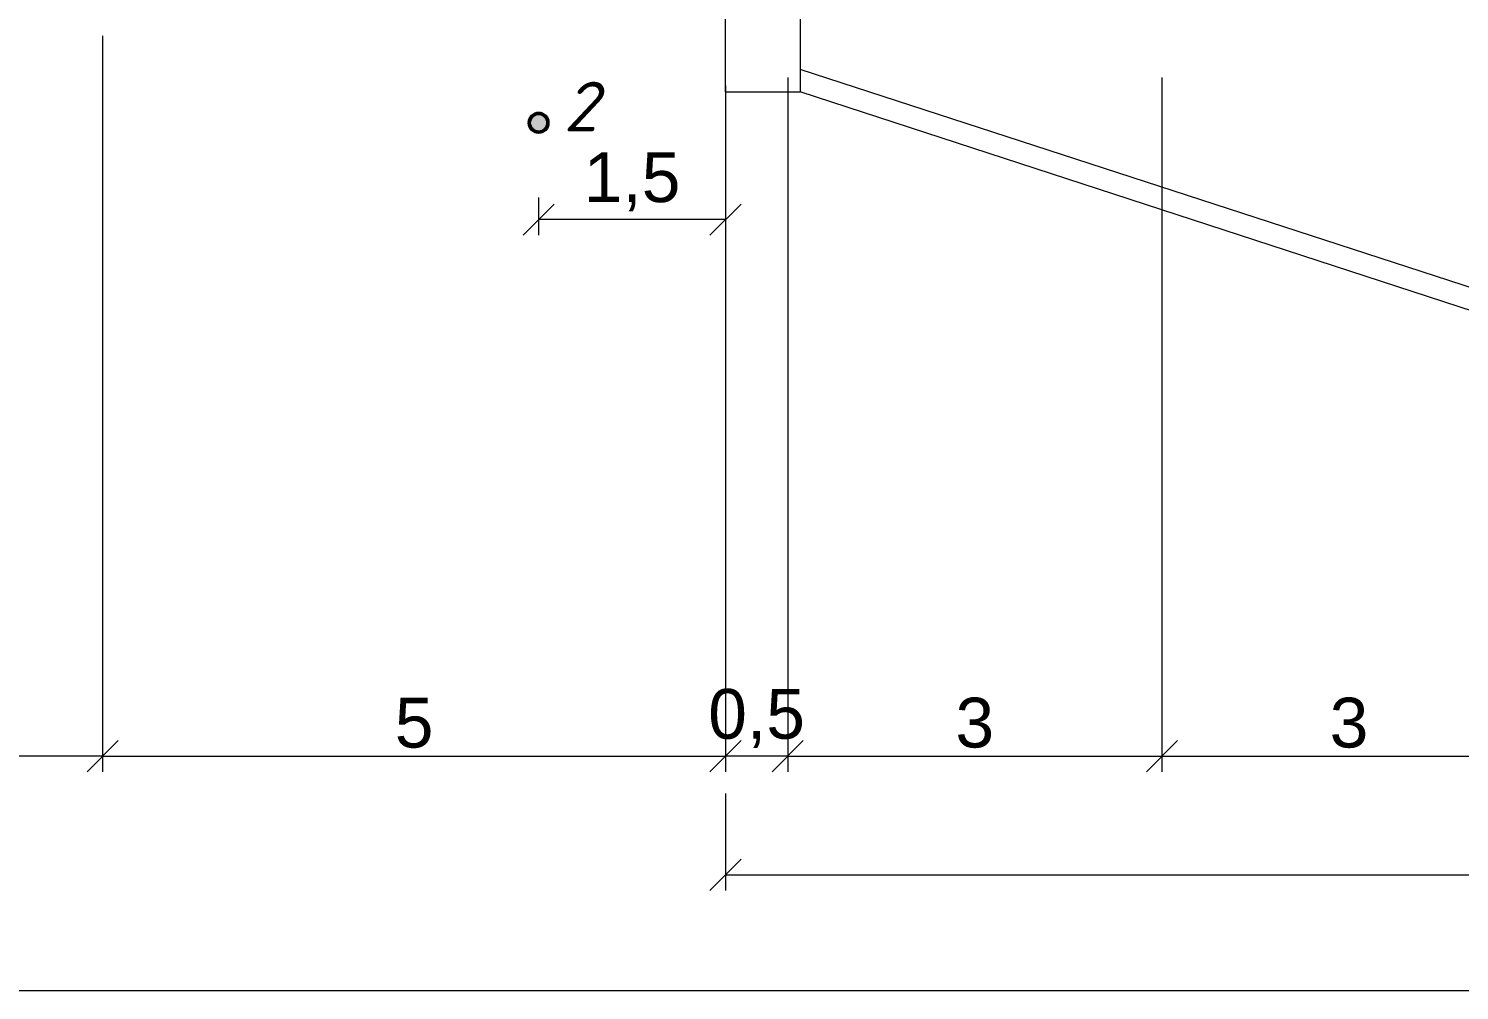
# Model space of a CAD drawing. Header units: millimetres. Extents: x -2123 to 34701, y -1286 to 835.
# Drawn here: x 1662.18 to 1673.67, y 656.45 to 664.17 of the extents above; entities that cross this region are included whole.
import ezdxf

# ---------------------------------------------------------------- set-up
doc = ezdxf.new("R2010")
doc.units = ezdxf.units.MM
doc.layers.get('0').update_dxf_attribs({"lineweight": 15})
for name, color, linetype, lineweight in [('Дор. Розм.', 7, 'Continuous', 50), ('Линия 0.2', 220, 'Continuous', 20), ('Размер', 94, 'Continuous', 15)]:
    doc.layers.add(name, color=color, linetype=linetype, lineweight=lineweight)
doc.styles.get("Standard").update_dxf_attribs({"font": 'arial.ttf'})
doc.styles.add('стиль1', font='isocpeui.ttf')
doc.dimstyles.new('М-100', dxfattribs={"dimscale": 100, "dimtxt": 4, "dimasz": 2.5, "dimexe": 1.25, "dimexo": 3, "dimtad": 1, "dimlfac": 0.001, "dimtxsty": 'Standard', "dimblk": 'OBLIQUE', "dimcen": 2.5, "dimadec": 0, "dimazin": 0, "dimtfac": 1, "dimtmove": 0, "dimatfit": 3, "dimldrblk": 'OBLIQUE', "dimfxl": 1.25, "dimlwd": -1, "dimlwe": -1, "dimarcsym": 0})

# ---------------------------------------------------------------- blocks, each defined once
blk = doc.blocks.new('_Oblique')
at = {"color": 0, "linetype": 'ByBlock', "lineweight": -2}
blk.add_line((-0.5, -0.5), (0.5, 0.5), dxfattribs=at)
blk = doc.blocks.new('*D599')
at = {"layer": 'Defpoints', "color": 0, "ltscale": 1000, "transparency": 16777216}
for p in [(29589, 58765), (44609, 58765), (44609, 57812)]:
    blk.add_point(p, dxfattribs=at)
at = {"layer": 'Размер', "color": 0, "ltscale": 1000, "transparency": 16777216}
for p, q in [((29589, 58465), (29589, 57687)), ((44609, 58465), (44609, 57687)), ((29589, 57812), (44609, 57812))]:
    blk.add_line(p, q, dxfattribs=at)
at = {"layer": 'Размер', "color": 0, "ltscale": 1000, "transparency": 16777216, "xscale": 250, "yscale": 250, "zscale": 250, "rotation": 180}
blk.add_blockref('_Oblique', (29589, 57812), dxfattribs=at)
at = {"layer": 'Размер', "color": 0, "ltscale": 1000, "transparency": 16777216, "xscale": 250, "yscale": 250, "zscale": 250}
blk.add_blockref('_Oblique', (44609, 57812), dxfattribs=at)
at = {"layer": 'Размер', "color": 0, "ltscale": 1000, "transparency": 16777216, "insert": (37099, 58079), "char_height": 400, "attachment_point": 5}
blk.add_mtext('15', dxfattribs=at)
blk = doc.blocks.new('*D605')
at = {"layer": 'Defpoints', "color": 0, "ltscale": 1000, "transparency": 16777216}
for p in [(24588, 64852), (29589, 64452), (29589, 58765)]:
    blk.add_point(p, dxfattribs=at)
at = {"layer": 'Размер', "color": 0, "ltscale": 1000, "transparency": 16777216}
for p, q in [((24588, 64552), (24588, 58640)), ((29589, 64152), (29589, 58640)), ((24588, 58765), (29589, 58765))]:
    blk.add_line(p, q, dxfattribs=at)
at = {"layer": 'Размер', "color": 0, "ltscale": 1000, "transparency": 16777216, "xscale": 250, "yscale": 250, "zscale": 250, "rotation": 180}
blk.add_blockref('_Oblique', (24588, 58765), dxfattribs=at)
at = {"layer": 'Размер', "color": 0, "ltscale": 1000, "transparency": 16777216, "xscale": 250, "yscale": 250, "zscale": 250}
blk.add_blockref('_Oblique', (29589, 58765), dxfattribs=at)
at = {"layer": 'Размер', "color": 0, "ltscale": 1000, "transparency": 16777216, "insert": (27089, 59031), "char_height": 400, "attachment_point": 5}
blk.add_mtext('5', dxfattribs=at)
blk = doc.blocks.new('*D606')
at = {"layer": 'Defpoints', "color": 0, "ltscale": 1000, "transparency": 16777216}
for p in [(33094, 64516), (36099, 60522), (36099, 58765)]:
    blk.add_point(p, dxfattribs=at)
at = {"layer": 'Размер', "color": 0, "ltscale": 1000, "transparency": 16777216}
for p, q in [((33094, 64216), (33094, 58640)), ((36099, 60222), (36099, 58640)), ((33094, 58765), (36099, 58765))]:
    blk.add_line(p, q, dxfattribs=at)
at = {"layer": 'Размер', "color": 0, "ltscale": 1000, "transparency": 16777216, "xscale": 250, "yscale": 250, "zscale": 250, "rotation": 180}
blk.add_blockref('_Oblique', (33094, 58765), dxfattribs=at)
at = {"layer": 'Размер', "color": 0, "ltscale": 1000, "transparency": 16777216, "xscale": 250, "yscale": 250, "zscale": 250}
blk.add_blockref('_Oblique', (36099, 58765), dxfattribs=at)
at = {"layer": 'Размер', "color": 0, "ltscale": 1000, "transparency": 16777216, "insert": (34596, 59032), "char_height": 400, "attachment_point": 5}
blk.add_mtext('3', dxfattribs=at)
blk = doc.blocks.new('*D608')
at = {"layer": 'Defpoints', "color": 0, "ltscale": 1000, "transparency": 16777216}
for p in [(24588, 64852), (18589, 61697), (18589, 58765)]:
    blk.add_point(p, dxfattribs=at)
at = {"layer": 'Размер', "color": 0, "ltscale": 1000, "transparency": 16777216}
for p, q in [((24588, 64552), (24588, 58640)), ((18589, 61397), (18589, 58640)), ((24588, 58765), (18589, 58765))]:
    blk.add_line(p, q, dxfattribs=at)
at = {"layer": 'Размер', "color": 0, "ltscale": 1000, "transparency": 16777216, "xscale": 250, "yscale": 250, "zscale": 250, "rotation": 180}
blk.add_blockref('_Oblique', (18589, 58765), dxfattribs=at)
at = {"layer": 'Размер', "color": 0, "ltscale": 1000, "transparency": 16777216, "xscale": 250, "yscale": 250, "zscale": 250}
blk.add_blockref('_Oblique', (24588, 58765), dxfattribs=at)
at = {"layer": 'Размер', "color": 0, "ltscale": 1000, "transparency": 16777216, "insert": (21589, 59032), "char_height": 400, "attachment_point": 5}
blk.add_mtext('6', dxfattribs=at)
blk = doc.blocks.new('*D609')
at = {"layer": 'Defpoints', "color": 0, "ltscale": 1000, "transparency": 16777216}
for p in [(29589, 62673), (30089, 62673), (29589, 58765)]:
    blk.add_point(p, dxfattribs=at)
at = {"layer": 'Размер', "color": 0, "ltscale": 1000, "transparency": 16777216}
for p, q in [((29589, 62373), (29589, 58640)), ((30089, 62373), (30089, 58640)), ((30089, 58765), (29589, 58765))]:
    blk.add_line(p, q, dxfattribs=at)
at = {"layer": 'Размер', "color": 0, "ltscale": 1000, "transparency": 16777216, "xscale": 250, "yscale": 250, "zscale": 250, "rotation": 180}
blk.add_blockref('_Oblique', (29589, 58765), dxfattribs=at)
at = {"layer": 'Размер', "color": 0, "ltscale": 1000, "transparency": 16777216, "xscale": 250, "yscale": 250, "zscale": 250}
blk.add_blockref('_Oblique', (30089, 58765), dxfattribs=at)
at = {"layer": 'Размер', "color": 0, "ltscale": 1000, "transparency": 16777216, "insert": (29839, 59068), "char_height": 400, "attachment_point": 5}
blk.add_mtext('0,5', dxfattribs=at)
blk = doc.blocks.new('*D610')
at = {"layer": 'Defpoints', "color": 0, "ltscale": 1000, "transparency": 16777216}
for p in [(28089, 63552), (29589, 63552), (28089, 63075)]:
    blk.add_point(p, dxfattribs=at)
at = {"layer": 'Размер', "color": 0, "ltscale": 1000, "transparency": 16777216}
for p, q in [((28089, 63252), (28089, 62950)), ((29589, 63252), (29589, 62950)), ((29589, 63075), (28089, 63075))]:
    blk.add_line(p, q, dxfattribs=at)
at = {"layer": 'Размер', "color": 0, "ltscale": 1000, "transparency": 16777216, "xscale": 250, "yscale": 250, "zscale": 250, "rotation": 180}
blk.add_blockref('_Oblique', (28089, 63075), dxfattribs=at)
at = {"layer": 'Размер', "color": 0, "ltscale": 1000, "transparency": 16777216, "xscale": 250, "yscale": 250, "zscale": 250}
blk.add_blockref('_Oblique', (29589, 63075), dxfattribs=at)
at = {"layer": 'Размер', "color": 0, "ltscale": 1000, "transparency": 16777216, "insert": (28839, 63378), "char_height": 400, "attachment_point": 5}
blk.add_mtext('1,5', dxfattribs=at)
blk = doc.blocks.new('*D616')
at = {"layer": 'Defpoints', "color": 0, "ltscale": 1000, "transparency": 16777216}
for p in [(30089, 64516), (33094, 60522), (33094, 58765)]:
    blk.add_point(p, dxfattribs=at)
at = {"layer": 'Размер', "color": 0, "ltscale": 1000, "transparency": 16777216}
for p, q in [((30089, 64216), (30089, 58640)), ((33094, 60222), (33094, 58640)), ((30089, 58765), (33094, 58765))]:
    blk.add_line(p, q, dxfattribs=at)
at = {"layer": 'Размер', "color": 0, "ltscale": 1000, "transparency": 16777216, "xscale": 250, "yscale": 250, "zscale": 250, "rotation": 180}
blk.add_blockref('_Oblique', (30089, 58765), dxfattribs=at)
at = {"layer": 'Размер', "color": 0, "ltscale": 1000, "transparency": 16777216, "xscale": 250, "yscale": 250, "zscale": 250}
blk.add_blockref('_Oblique', (33094, 58765), dxfattribs=at)
at = {"layer": 'Размер', "color": 0, "ltscale": 1000, "transparency": 16777216, "insert": (31591, 59032), "char_height": 400, "attachment_point": 5}
blk.add_mtext('3', dxfattribs=at)
blk = doc.blocks.new('*D617')
at = {"layer": 'Defpoints', "color": 0, "ltscale": 1000, "transparency": 16777216}
for p in [(13085, 58765), (61113, 58765), (61113, 56884)]:
    blk.add_point(p, dxfattribs=at)
at = {"layer": 'Размер', "color": 0, "ltscale": 1000, "transparency": 16777216}
for p, q in [((13085, 58465), (13085, 56759)), ((61113, 58465), (61113, 56759)), ((13085, 56884), (61113, 56884))]:
    blk.add_line(p, q, dxfattribs=at)
at = {"layer": 'Размер', "color": 0, "ltscale": 1000, "transparency": 16777216, "xscale": 250, "yscale": 250, "zscale": 250, "rotation": 180}
blk.add_blockref('_Oblique', (13085, 56884), dxfattribs=at)
at = {"layer": 'Размер', "color": 0, "ltscale": 1000, "transparency": 16777216, "xscale": 250, "yscale": 250, "zscale": 250}
blk.add_blockref('_Oblique', (61113, 56884), dxfattribs=at)
at = {"layer": 'Размер', "color": 0, "ltscale": 1000, "transparency": 16777216, "insert": (37099, 57151), "char_height": 400, "attachment_point": 5}
blk.add_mtext('48', dxfattribs=at)
blk = doc.blocks.new('1')
at = {"ltscale": 1000}
h = blk.add_hatch(color=0, dxfattribs=at)
h.dxf.hatch_style = 1
h.paths.add_polyline_path([(28013.981, 63852.384, -1), (28163.981, 63852.384, -1)])
at = {"color": 0, "ltscale": 1000}
blk.add_circle((28088.981, 63852.384), 75, dxfattribs=at)
at = {"layer": 'Линия 0.2', "color": 0, "ltscale": 1000}
for p, q in [((29589.186, 64102.384), (29588.981, 64702.384)), ((30188.981, 64702.589), (30188.981, 64102.384)), ((36828.384, 62119.263), (30188.981, 64280.304)), ((29588.981, 64102.384), (30188.981, 64102.384)), ((36735.254, 61963.954), (30188.981, 64102.384))]:
    blk.add_line(p, q, dxfattribs=at)
at = {"color": 0, "lineweight": 25, "ltscale": 1000, "insert": (28287.916, 64182.556), "char_height": 400, "attachment_point": 1, "style": 'стиль1'}
blk.add_mtext_dynamic_manual_height_columns('2', width=613.06669, gutter_width=12.5, heights=[0], dxfattribs=at)
at = {"layer": 'Размер', "color": 0, "ltscale": 1000}
for base, p1, p2, picture, middle in [((18588.981, 58765.386), (24588.053, 64852.384), (18588.981, 61696.665), '*D608', (21588.517, 59032.115)), ((29588.981, 58765.386), (24588.053, 64852.384), (29588.981, 64452.384), '*D605', (27088.517, 59031.297)), ((33093.893, 58765.414), (30088.981, 64516.09), (33093.893, 60521.98), '*D616', (31591.437, 59032.28)), ((36098.804, 58765.4), (33093.893, 64516.076), (36098.804, 60521.966), '*D606', (34596.348, 59032.266)), ((28088.981, 63075.011), (29588.981, 63552.384), (28088.981, 63552.384), '*D610', (28838.981, 63377.893))]:
    dim = blk.add_linear_dim(base=base, p1=p1, p2=p2, angle=0, dimstyle='М-100', dxfattribs=at)
    dim.commit()
    dim.dimension.update_dxf_attribs({"geometry": picture, "text_midpoint": middle})
dim = blk.add_linear_dim(base=(29588.981, 58765.414), p1=(30088.981, 62673.058), p2=(29588.981, 62673.058), angle=0, dimstyle='М-100', dxfattribs=at)
dim.commit()
dim.dimension.update_dxf_attribs({"geometry": '*D609', "text_midpoint": (29838.981, 58765.414), "dimtype": 160})
for base, p1, p2, text, picture, middle in [((61113.108, 56884.277), (13084.501, 58765.386), (61113.108, 58765.386), '48', '*D617', (37098.804, 57151.006)), ((44608.628, 57811.912), (29588.953, 58765.386), (44608.628, 58765.414), '15', '*D599', (37098.79, 58078.641))]:
    dim = blk.add_linear_dim(base=base, p1=p1, p2=p2, text=text, dimstyle='М-100', dxfattribs=at)
    dim.commit()
    dim.dimension.update_dxf_attribs({"geometry": picture, "text_midpoint": middle})

msp = doc.modelspace()

# ---------------------------------------------------------------- block references
at = {"layer": 'Дор. Розм.', "xscale": 0.001, "yscale": 0.001, "zscale": 0.001}
msp.add_blockref('1', (1638.187, 599.564), dxfattribs=at)

doc.saveas('drawing.dxf')
